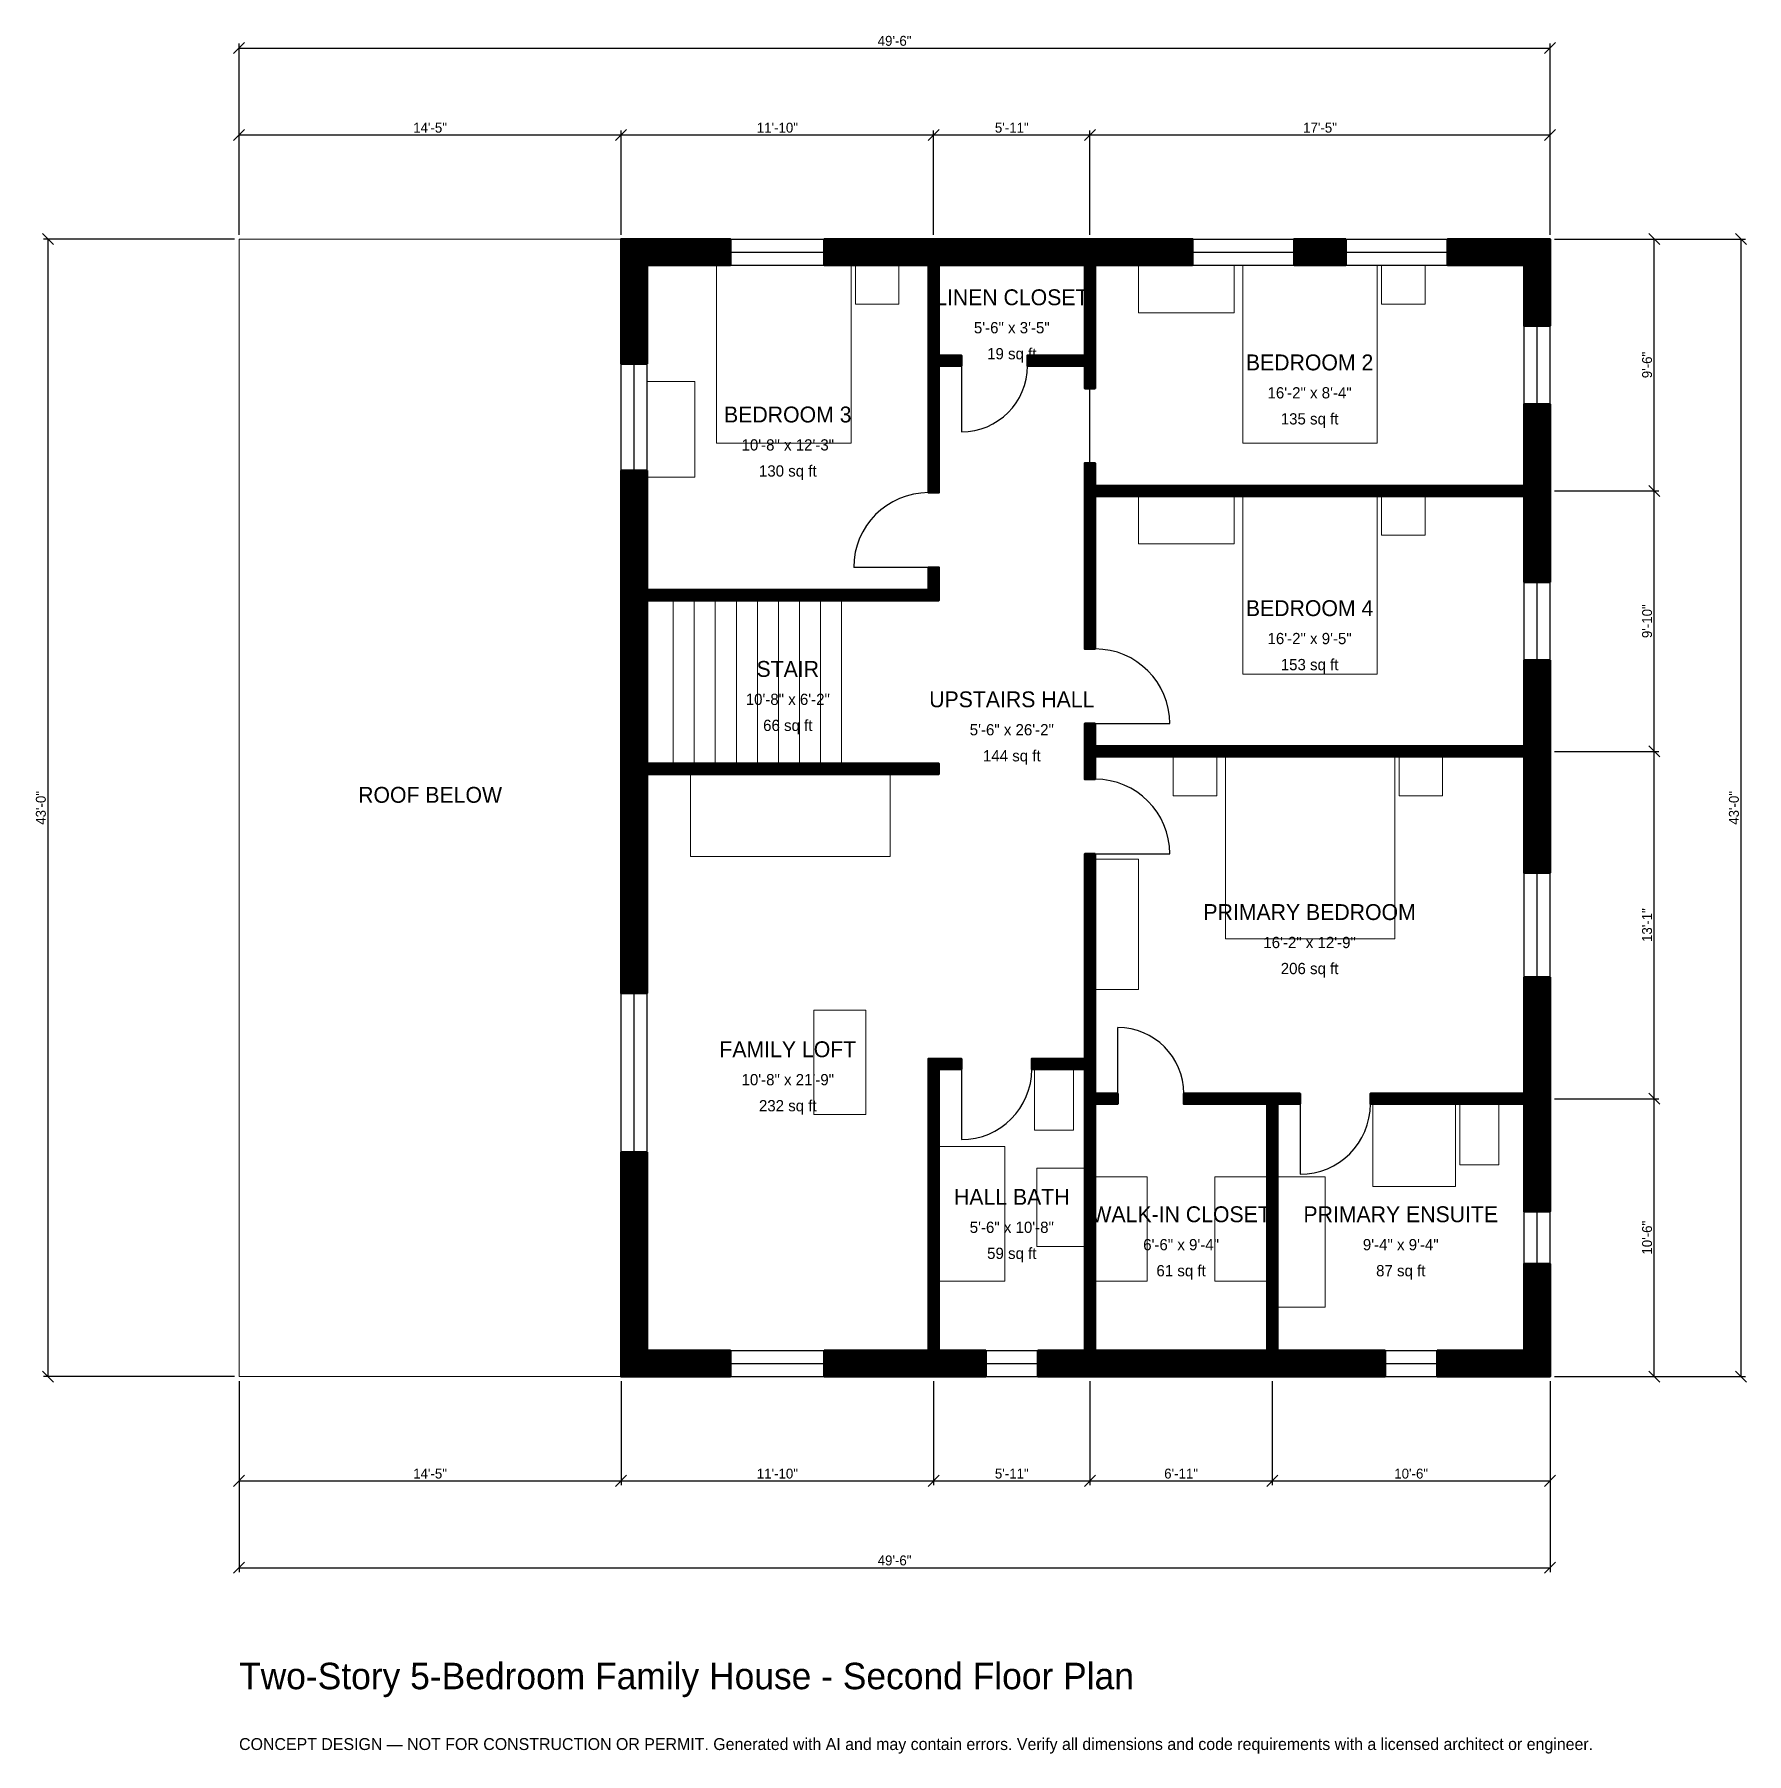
# Model space of a CAD drawing. Header units: inches. Extents: x -93 to 684, y -171 to 609.
import ezdxf
from ezdxf.enums import TextEntityAlignment as Align

# ---------------------------------------------------------------- set-up
doc = ezdxf.new("R2010")
doc.units = ezdxf.units.IN
doc.header["$MEASUREMENT"] = 0
doc.linetypes.add('DASHED', pattern=[0.6, 0.5, -0.1])
for name, color, linetype, lineweight in [('A-ANNO-DIMS', 1, 'Continuous', 13), ('A-ANNO-TEXT', 7, 'Continuous', 18), ('A-AREA-IDEN', 7, 'Continuous', 18), ('A-DOOR', 2, 'Continuous', 25), ('A-FLOR-FIXT', 9, 'Continuous', 13), ('A-FLOR-STRS', 3, 'Continuous', 18), ('A-FURN', 9, 'Continuous', 13), ('A-GLAZ', 4, 'Continuous', 25), ('A-SITE-PAVE', 8, 'Continuous', 13), ('A-WALL', 7, 'Continuous', 50), ('A-WALL-PATT', 8, 'Continuous', 13)]:
    doc.layers.add(name, color=color, linetype=linetype, lineweight=lineweight)
doc.dimstyles.new('PLAN', dxfattribs={"dimtxt": 4.5, "dimasz": 3, "dimexe": 2, "dimexo": 2, "dimgap": 1, "dimtad": 1, "dimdec": 0, "dimlunit": 4, "dimtsz": 2.5, "dimcen": 2.5, "dimclrd": 1, "dimclre": 1, "dimazin": 3, "dimtfac": 1, "dimtmove": 0, "dimatfit": 3})

msp = doc.modelspace()

# ---------------------------------------------------------------- hatches: boundary and pattern name
at = {"layer": 'A-WALL-PATT'}
h = msp.add_hatch(dxfattribs=at)
h.set_pattern_fill('ANSI31', color=8, scale=0.8)
h.paths.add_polyline_path([(312.5984, 0), (312.5984, 0), (309.0551, 0), (265.3543, 0), (265.3543, 11.811), (309.0551, 11.811), (312.5984, 11.811), (312.5984, 139.3701), (312.5984, 144.0945), (317.3228, 144.0945), (327.5591, 144.0945), (327.5591, 139.3701), (317.3228, 139.3701), (317.3228, 11.811), (320.8661, 11.811), (338.5827, 11.811), (338.5827, 0), (320.8661, 0), (317.3228, 0), (317.3228, 0), (312.5984, 0)])
h.paths.add_polyline_path([(185.0394, 0), (185.0394, 0), (173.2283, 0), (173.2283, 0), (173.2283, 0), (173.2283, 11.811), (173.2283, 11.811), (173.2283, 101.7717), (185.0394, 101.7717), (185.0394, 11.811), (222.8346, 11.811), (222.8346, 0), (185.0394, 0)])
h.paths.add_polyline_path([(173.2283, 269.685), (173.2283, 273.2283), (173.2283, 273.2283), (173.2283, 277.9528), (173.2283, 277.9528), (173.2283, 281.4961), (173.2283, 348.4252), (173.2283, 351.9685), (173.2283, 351.9685), (173.2283, 356.6929), (173.2283, 356.6929), (173.2283, 360.2362), (173.2283, 410.8268), (185.0394, 410.8268), (185.0394, 360.2362), (185.0394, 356.6929), (312.5984, 356.6929), (312.5984, 366.9291), (317.3228, 366.9291), (317.3228, 356.6929), (317.3228, 351.9685), (312.5984, 351.9685), (185.0394, 351.9685), (185.0394, 348.4252), (185.0394, 281.4961), (185.0394, 277.9528), (317.3228, 277.9528), (317.3228, 273.2283), (185.0394, 273.2283), (185.0394, 269.685), (185.0394, 173.8189), (173.2283, 173.8189), (173.2283, 269.685)])
h.paths.add_polyline_path([(173.2283, 503.937), (173.2283, 503.937), (173.2283, 515.748), (173.2283, 515.748), (173.2283, 515.7481), (185.0394, 515.7481), (185.0394, 515.748), (222.8346, 515.748), (222.8346, 503.937), (185.0394, 503.937), (185.0394, 459.252), (173.2283, 459.252), (173.2283, 503.937)])
h.paths.add_polyline_path([(309.0551, 515.748), (312.5984, 515.748), (312.5984, 515.7481), (317.3228, 515.7481), (317.3228, 515.748), (320.8661, 515.748), (379.9213, 515.748), (383.4646, 515.748), (383.4646, 515.7481), (388.189, 515.7481), (388.189, 515.748), (391.7323, 515.748), (432.3491, 515.748), (432.3491, 503.937), (391.7323, 503.937), (388.189, 503.937), (388.189, 462.9921), (388.189, 458.2677), (388.189, 448.0315), (383.4646, 448.0315), (383.4646, 458.2677), (357.4803, 458.2677), (357.4803, 462.9921), (383.4646, 462.9921), (383.4646, 503.937), (379.9213, 503.937), (320.8661, 503.937), (317.3228, 503.937), (317.3228, 462.9921), (327.5591, 462.9921), (327.5591, 458.2677), (317.3228, 458.2677), (317.3228, 400.7874), (312.5984, 400.7874), (312.5984, 458.2677), (312.5984, 462.9921), (312.5984, 503.937), (309.0551, 503.937), (265.3543, 503.937), (265.3543, 515.748), (309.0551, 515.748)])
h.paths.add_polyline_path([(501.9029, 515.748), (501.9029, 503.937), (478.4121, 503.937), (478.4121, 515.748), (501.9029, 515.748)])
h.paths.add_polyline_path([(582.6772, 515.748), (582.6772, 515.7481), (594.4882, 515.7481), (594.4882, 515.748), (594.4882, 515.748), (594.4882, 503.937), (594.4882, 503.937), (594.4882, 476.378), (582.6772, 476.378), (582.6772, 503.937), (547.9659, 503.937), (547.9659, 515.748), (582.6772, 515.748)])
h.paths.add_polyline_path([(594.4882, 407.4803), (594.4882, 403.937), (594.4882, 403.937), (594.4882, 399.2126), (594.4882, 399.2126), (594.4882, 395.6693), (594.4882, 360.2362), (582.6772, 360.2362), (582.6772, 395.6693), (582.6772, 399.2126), (388.189, 399.2126), (388.189, 329.9213), (383.4646, 329.9213), (383.4646, 399.2126), (383.4646, 403.937), (383.4646, 414.1732), (388.189, 414.1732), (388.189, 403.937), (582.6772, 403.937), (582.6772, 407.4803), (582.6772, 440.9449), (594.4882, 440.9449), (594.4882, 407.4803)])
h.paths.add_polyline_path([(594.4882, 289.3701), (594.4882, 285.8268), (594.4882, 285.8268), (594.4882, 281.1024), (594.4882, 281.1024), (594.4882, 277.5591), (594.4882, 228.3465), (582.6772, 228.3465), (582.6772, 277.5591), (582.6772, 281.1024), (388.189, 281.1024), (388.189, 270.8661), (383.4646, 270.8661), (383.4646, 281.1024), (383.4646, 285.8268), (383.4646, 296.063), (388.189, 296.063), (388.189, 285.8268), (582.6772, 285.8268), (582.6772, 289.3701), (582.6772, 324.8031), (594.4882, 324.8031), (594.4882, 289.3701)])
h.paths.add_polyline_path([(594.4882, 131.8898), (594.4882, 128.3465), (594.4882, 128.3465), (594.4882, 123.622), (594.4882, 123.622), (594.4882, 120.0787), (594.4882, 74.8031), (582.6772, 74.8031), (582.6772, 120.0787), (582.6772, 123.622), (512.9921, 123.622), (512.9921, 128.3465), (582.6772, 128.3465), (582.6772, 131.8898), (582.6772, 181.1024), (594.4882, 181.1024), (594.4882, 131.8898)])
h.paths.add_polyline_path([(594.4882, 11.811), (594.4882, 11.811), (594.4882, 0), (594.4882, 0), (594.4882, 0), (582.6772, 0), (582.6772, 0), (543.3071, 0), (543.3071, 11.811), (582.6772, 11.811), (582.6772, 51.1811), (594.4882, 51.1811), (594.4882, 11.811)])
h.paths.add_polyline_path([(474.4094, 0), (470.8661, 0), (470.8661, 0), (466.1417, 0), (466.1417, 0), (462.5984, 0), (391.7323, 0), (388.189, 0), (388.189, 0), (383.4646, 0), (383.4646, 0), (379.9213, 0), (362.2047, 0), (362.2047, 11.811), (379.9213, 11.811), (383.4646, 11.811), (383.4646, 123.622), (383.4646, 128.3465), (383.4646, 139.3701), (359.4488, 139.3701), (359.4488, 144.0945), (383.4646, 144.0945), (383.4646, 237.0079), (388.189, 237.0079), (388.189, 144.0945), (388.189, 139.3701), (388.189, 128.3465), (398.4252, 128.3465), (398.4252, 123.622), (388.189, 123.622), (388.189, 11.811), (391.7323, 11.811), (462.5984, 11.811), (466.1417, 11.811), (466.1417, 123.622), (428.3465, 123.622), (428.3465, 128.3465), (466.1417, 128.3465), (470.8661, 128.3465), (481.1024, 128.3465), (481.1024, 123.622), (470.8661, 123.622), (470.8661, 11.811), (474.4094, 11.811), (519.685, 11.811), (519.685, 0), (474.4094, 0)])

# ---------------------------------------------------------------- linework, layer by layer
at = {"layer": 'A-DOOR'}
for p, q in [((327.5591, 458.2677), (327.5591, 428.3465)), ((385.8268, 414.1732), (385.8268, 448.0315)), ((312.5984, 366.9291), (278.7402, 366.9291)), ((388.189, 296.063), (422.0472, 296.063)), ((388.189, 237.0079), (422.0472, 237.0079)), ((398.4252, 128.3465), (398.4252, 158.2677)), ((327.5591, 139.3701), (327.5591, 107.4803)), ((481.1024, 123.622), (481.1024, 91.7323))]:
    msp.add_line(p, q, dxfattribs=at)
for centre, radius, start, end in [((327.5591, 458.2677), 29.9213, 270, 360), ((312.5984, 366.9291), 33.8583, 90, 180), ((388.189, 296.063), 33.8583, 0, 90), ((388.189, 237.0079), 33.8583, 0, 90), ((398.4252, 128.3465), 29.9213, 0, 90), ((327.5591, 139.3701), 31.8898, 270, 360), ((481.1024, 123.622), 31.8898, 270, 360)]:
    msp.add_arc(centre, radius, start, end, dxfattribs=at)
at = {"layer": 'A-FLOR-FIXT'}
for points in [[(360.6299, 111.811), (378.3465, 111.811), (378.3465, 139.3701), (360.6299, 139.3701)], [(514.1732, 86.2205), (551.5748, 86.2205), (551.5748, 123.622), (514.1732, 123.622)], [(553.5433, 96.063), (571.2598, 96.063), (571.2598, 123.622), (553.5433, 123.622)], [(317.3228, 43.3071), (347.2441, 43.3071), (347.2441, 104.3307), (317.3228, 104.3307)], [(361.811, 59.0551), (383.4646, 59.0551), (383.4646, 94.4882), (361.811, 94.4882)], [(470.8661, 31.4961), (492.5197, 31.4961), (492.5197, 90.5512), (470.8661, 90.5512)]]:
    msp.add_lwpolyline(points, close=True, dxfattribs=at)
at = {"layer": 'A-FLOR-STRS'}
for p, q in [((196.8504, 277.9528), (196.8504, 351.9685)), ((206.3976, 277.9528), (206.3976, 351.9685)), ((215.9449, 277.9528), (215.9449, 351.9685)), ((225.4921, 277.9528), (225.4921, 351.9685)), ((235.0394, 277.9528), (235.0394, 351.9685)), ((244.5866, 277.9528), (244.5866, 351.9685)), ((254.1339, 277.9528), (254.1339, 351.9685)), ((263.6811, 277.9528), (263.6811, 351.9685)), ((273.2283, 277.9528), (273.2283, 351.9685))]:
    msp.add_line(p, q, dxfattribs=at)
at = {"layer": 'A-FURN'}
for points in [[(216.5354, 423.2283), (277.5591, 423.2283), (277.5591, 503.937), (216.5354, 503.937)], [(279.5276, 486.2205), (299.2126, 486.2205), (299.2126, 503.937), (279.5276, 503.937)], [(407.874, 482.2835), (451.1811, 482.2835), (451.1811, 503.937), (407.874, 503.937)], [(455.1181, 423.2283), (516.1417, 423.2283), (516.1417, 503.937), (455.1181, 503.937)], [(518.1102, 486.2205), (537.7953, 486.2205), (537.7953, 503.937), (518.1102, 503.937)], [(185.0394, 407.874), (206.6929, 407.874), (206.6929, 451.1811), (185.0394, 451.1811)], [(407.874, 377.5591), (451.1811, 377.5591), (451.1811, 399.2126), (407.874, 399.2126)], [(455.1181, 318.5039), (516.1417, 318.5039), (516.1417, 399.2126), (455.1181, 399.2126)], [(518.1102, 381.4961), (537.7953, 381.4961), (537.7953, 399.2126), (518.1102, 399.2126)], [(423.622, 263.3858), (443.3071, 263.3858), (443.3071, 281.1024), (423.622, 281.1024)], [(447.2441, 198.4252), (524.0157, 198.4252), (524.0157, 281.1024), (447.2441, 281.1024)], [(525.9843, 263.3858), (545.6693, 263.3858), (545.6693, 281.1024), (525.9843, 281.1024)], [(204.7244, 235.8268), (295.2756, 235.8268), (295.2756, 273.2283), (204.7244, 273.2283)], [(388.189, 175.5906), (407.874, 175.5906), (407.874, 234.6457), (388.189, 234.6457)], [(260.6299, 118.8976), (284.252, 118.8976), (284.252, 166.1417), (260.6299, 166.1417)], [(388.189, 43.3071), (411.811, 43.3071), (411.811, 90.5512), (388.189, 90.5512)], [(442.5197, 43.3071), (466.1417, 43.3071), (466.1417, 90.5512), (442.5197, 90.5512)]]:
    msp.add_lwpolyline(points, close=True, dxfattribs=at)
at = {"layer": 'A-GLAZ'}
for p, q in [((222.8346, 515.748), (265.3543, 515.748)), ((432.3491, 515.748), (478.4121, 515.748)), ((501.9029, 515.748), (547.9659, 515.748)), ((222.8346, 509.8425), (265.3543, 509.8425)), ((432.3491, 509.8425), (478.4121, 509.8425)), ((501.9029, 509.8425), (547.9659, 509.8425)), ((222.8346, 503.937), (265.3543, 503.937)), ((432.3491, 503.937), (478.4121, 503.937)), ((501.9029, 503.937), (547.9659, 503.937)), ((582.6772, 440.9449), (582.6772, 476.378)), ((588.5827, 440.9449), (588.5827, 476.378)), ((594.4882, 440.9449), (594.4882, 476.378)), ((173.2283, 410.8268), (173.2283, 459.252)), ((179.1339, 410.8268), (179.1339, 459.252)), ((185.0394, 410.8268), (185.0394, 459.252)), ((582.6772, 324.8031), (582.6772, 360.2362)), ((588.5827, 324.8031), (588.5827, 360.2362)), ((594.4882, 324.8031), (594.4882, 360.2362)), ((582.6772, 181.1024), (582.6772, 228.3465)), ((588.5827, 181.1024), (588.5827, 228.3465)), ((594.4882, 181.1024), (594.4882, 228.3465)), ((173.2283, 101.7717), (173.2283, 173.8189)), ((179.1339, 101.7717), (179.1339, 173.8189)), ((185.0394, 101.7717), (185.0394, 173.8189)), ((582.6772, 51.1811), (582.6772, 74.8031)), ((588.5827, 51.1811), (588.5827, 74.8031)), ((594.4882, 51.1811), (594.4882, 74.8031)), ((222.8346, 11.811), (265.3543, 11.811)), ((338.5827, 11.811), (362.2047, 11.811)), ((519.685, 11.811), (543.3071, 11.811)), ((222.8346, 5.9055), (265.3543, 5.9055)), ((222.8346, 0), (265.3543, 0)), ((338.5827, 5.9055), (362.2047, 5.9055)), ((338.5827, 0), (362.2047, 0)), ((519.685, 5.9055), (543.3071, 5.9055)), ((519.685, 0), (543.3071, 0))]:
    msp.add_line(p, q, dxfattribs=at)
at = {"layer": 'A-SITE-PAVE', "linetype": 'DASHED'}
msp.add_lwpolyline([(0, 0), (173.2283, 0), (173.2283, 515.748), (0, 515.748)], close=True, dxfattribs=at)
at = {"layer": 'A-WALL'}
for points in [[(173.2283, 503.937), (173.2283, 503.937), (173.2283, 515.748), (173.2283, 515.748), (173.2283, 515.7481), (185.0394, 515.7481), (185.0394, 515.748), (222.8346, 515.748), (222.8346, 503.937), (185.0394, 503.937), (185.0394, 459.252), (173.2283, 459.252), (173.2283, 503.937)], [(309.0551, 515.748), (312.5984, 515.748), (312.5984, 515.7481), (317.3228, 515.7481), (317.3228, 515.748), (320.8661, 515.748), (379.9213, 515.748), (383.4646, 515.748), (383.4646, 515.7481), (388.189, 515.7481), (388.189, 515.748), (391.7323, 515.748), (432.3491, 515.748), (432.3491, 503.937), (391.7323, 503.937), (388.189, 503.937), (388.189, 462.9921), (388.189, 458.2677), (388.189, 448.0315), (383.4646, 448.0315), (383.4646, 458.2677), (357.4803, 458.2677), (357.4803, 462.9921), (383.4646, 462.9921), (383.4646, 503.937), (379.9213, 503.937), (320.8661, 503.937), (317.3228, 503.937), (317.3228, 462.9921), (327.5591, 462.9921), (327.5591, 458.2677), (317.3228, 458.2677), (317.3228, 400.7874), (312.5984, 400.7874), (312.5984, 458.2677), (312.5984, 462.9921), (312.5984, 503.937), (309.0551, 503.937), (265.3543, 503.937), (265.3543, 515.748), (309.0551, 515.748)], [(501.9029, 515.748), (501.9029, 503.937), (478.4121, 503.937), (478.4121, 515.748), (501.9029, 515.748)], [(582.6772, 515.748), (582.6772, 515.7481), (594.4882, 515.7481), (594.4882, 515.748), (594.4882, 515.748), (594.4882, 503.937), (594.4882, 503.937), (594.4882, 476.378), (582.6772, 476.378), (582.6772, 503.937), (547.9659, 503.937), (547.9659, 515.748), (582.6772, 515.748)], [(594.4882, 407.4803), (594.4882, 403.937), (594.4882, 403.937), (594.4882, 399.2126), (594.4882, 399.2126), (594.4882, 395.6693), (594.4882, 360.2362), (582.6772, 360.2362), (582.6772, 395.6693), (582.6772, 399.2126), (388.189, 399.2126), (388.189, 329.9213), (383.4646, 329.9213), (383.4646, 399.2126), (383.4646, 403.937), (383.4646, 414.1732), (388.189, 414.1732), (388.189, 403.937), (582.6772, 403.937), (582.6772, 407.4803), (582.6772, 440.9449), (594.4882, 440.9449), (594.4882, 407.4803)], [(173.2283, 269.685), (173.2283, 273.2283), (173.2283, 273.2283), (173.2283, 277.9528), (173.2283, 277.9528), (173.2283, 281.4961), (173.2283, 348.4252), (173.2283, 351.9685), (173.2283, 351.9685), (173.2283, 356.6929), (173.2283, 356.6929), (173.2283, 360.2362), (173.2283, 410.8268), (185.0394, 410.8268), (185.0394, 360.2362), (185.0394, 356.6929), (312.5984, 356.6929), (312.5984, 366.9291), (317.3228, 366.9291), (317.3228, 356.6929), (317.3228, 351.9685), (312.5984, 351.9685), (185.0394, 351.9685), (185.0394, 348.4252), (185.0394, 281.4961), (185.0394, 277.9528), (317.3228, 277.9528), (317.3228, 273.2283), (185.0394, 273.2283), (185.0394, 269.685), (185.0394, 173.8189), (173.2283, 173.8189), (173.2283, 269.685)], [(594.4882, 289.3701), (594.4882, 285.8268), (594.4882, 285.8268), (594.4882, 281.1024), (594.4882, 281.1024), (594.4882, 277.5591), (594.4882, 228.3465), (582.6772, 228.3465), (582.6772, 277.5591), (582.6772, 281.1024), (388.189, 281.1024), (388.189, 270.8661), (383.4646, 270.8661), (383.4646, 281.1024), (383.4646, 285.8268), (383.4646, 296.063), (388.189, 296.063), (388.189, 285.8268), (582.6772, 285.8268), (582.6772, 289.3701), (582.6772, 324.8031), (594.4882, 324.8031), (594.4882, 289.3701)], [(474.4094, 0), (470.8661, 0), (470.8661, 0), (466.1417, 0), (466.1417, 0), (462.5984, 0), (391.7323, 0), (388.189, 0), (388.189, 0), (383.4646, 0), (383.4646, 0), (379.9213, 0), (362.2047, 0), (362.2047, 11.811), (379.9213, 11.811), (383.4646, 11.811), (383.4646, 123.622), (383.4646, 128.3465), (383.4646, 139.3701), (359.4488, 139.3701), (359.4488, 144.0945), (383.4646, 144.0945), (383.4646, 237.0079), (388.189, 237.0079), (388.189, 144.0945), (388.189, 139.3701), (388.189, 128.3465), (398.4252, 128.3465), (398.4252, 123.622), (388.189, 123.622), (388.189, 11.811), (391.7323, 11.811), (462.5984, 11.811), (466.1417, 11.811), (466.1417, 123.622), (428.3465, 123.622), (428.3465, 128.3465), (466.1417, 128.3465), (470.8661, 128.3465), (481.1024, 128.3465), (481.1024, 123.622), (470.8661, 123.622), (470.8661, 11.811), (474.4094, 11.811), (519.685, 11.811), (519.685, 0), (474.4094, 0)], [(594.4882, 131.8898), (594.4882, 128.3465), (594.4882, 128.3465), (594.4882, 123.622), (594.4882, 123.622), (594.4882, 120.0787), (594.4882, 74.8031), (582.6772, 74.8031), (582.6772, 120.0787), (582.6772, 123.622), (512.9921, 123.622), (512.9921, 128.3465), (582.6772, 128.3465), (582.6772, 131.8898), (582.6772, 181.1024), (594.4882, 181.1024), (594.4882, 131.8898)], [(312.5984, 0), (312.5984, 0), (309.0551, 0), (265.3543, 0), (265.3543, 11.811), (309.0551, 11.811), (312.5984, 11.811), (312.5984, 139.3701), (312.5984, 144.0945), (317.3228, 144.0945), (327.5591, 144.0945), (327.5591, 139.3701), (317.3228, 139.3701), (317.3228, 11.811), (320.8661, 11.811), (338.5827, 11.811), (338.5827, 0), (320.8661, 0), (317.3228, 0), (317.3228, 0), (312.5984, 0)], [(185.0394, 0), (185.0394, 0), (173.2283, 0), (173.2283, 0), (173.2283, 0), (173.2283, 11.811), (173.2283, 11.811), (173.2283, 101.7717), (185.0394, 101.7717), (185.0394, 11.811), (222.8346, 11.811), (222.8346, 0), (185.0394, 0)], [(594.4882, 11.811), (594.4882, 11.811), (594.4882, 0), (594.4882, 0), (594.4882, 0), (582.6772, 0), (582.6772, 0), (543.3071, 0), (543.3071, 11.811), (582.6772, 11.811), (582.6772, 51.1811), (594.4882, 51.1811), (594.4882, 11.811)]]:
    msp.add_lwpolyline(points, close=True, dxfattribs=at)

# ---------------------------------------------------------------- texts
at = {"layer": 'A-ANNO-TEXT'}
for s, height, p in [('Two-Story 5-Bedroom Family House - Second Floor Plan', 12, (0, -141.7323)), ('CONCEPT DESIGN — NOT FOR CONSTRUCTION OR PERMIT. Generated with AI and may contain errors. Verify all dimensions and code requirements with a licensed architect or engineer.', 5.4, (0, -169.2913))]:
    msp.add_text(s, height=height, dxfattribs=at).set_placement(p)
at = {"layer": 'A-AREA-IDEN'}
for s, height, p in [('LINEN CLOSET', 7.2, (350.3937, 489.3701)), ('5\'-6" x 3\'-5"', 5.1, (350.3937, 475.5906)), ('19 sq ft', 5.1, (350.3937, 463.7795)), ('BEDROOM 2', 7.2, (485.4331, 459.8425)), ('16\'-2" x 8\'-4"', 5.1, (485.4331, 446.063)), ('BEDROOM 3', 7.2, (248.8189, 436.2205)), ('135 sq ft', 5.1, (485.4331, 434.252)), ('10\'-8" x 12\'-3"', 5.1, (248.8189, 422.4409)), ('130 sq ft', 5.1, (248.8189, 410.6299)), ('BEDROOM 4', 7.2, (485.4331, 348.4252)), ('16\'-2" x 9\'-5"', 5.1, (485.4331, 334.6457)), ('STAIR', 7.2, (248.8189, 320.8661)), ('153 sq ft', 5.1, (485.4331, 322.8346)), ('10\'-8" x 6\'-2"', 5.1, (248.8189, 307.0866)), ('UPSTAIRS HALL', 7.2, (350.3937, 307.0866)), ('66 sq ft', 5.1, (248.8189, 295.2756)), ('5\'-6" x 26\'-2"', 5.1, (350.3937, 293.3071)), ('144 sq ft', 5.1, (350.3937, 281.4961)), ('ROOF BELOW', 7.2, (86.6142, 263.7795)), ('PRIMARY BEDROOM', 7.2, (485.4331, 210.6299)), ('16\'-2" x 12\'-9"', 5.1, (485.4331, 196.8504)), ('206 sq ft', 5.1, (485.4331, 185.0394)), ('FAMILY LOFT', 7.2, (248.8189, 148.4252)), ('10\'-8" x 21\'-9"', 5.1, (248.8189, 134.6457)), ('232 sq ft', 5.1, (248.8189, 122.8346)), ('HALL BATH', 7.2, (350.3937, 81.4961)), ('5\'-6" x 10\'-8"', 5.1, (350.3937, 67.7165)), ('WALK-IN CLOSET', 7.2, (427.1654, 73.622)), ('PRIMARY ENSUITE', 7.2, (526.7717, 73.622)), ('6\'-6" x 9\'-4"', 5.1, (427.1654, 59.8425)), ('9\'-4" x 9\'-4"', 5.1, (526.7717, 59.8425)), ('59 sq ft', 5.1, (350.3937, 55.9055)), ('61 sq ft', 5.1, (427.1654, 48.0315)), ('87 sq ft', 5.1, (526.7717, 48.0315))]:
    msp.add_text(s, height=height, dxfattribs=at).set_placement(p, align=Align.MIDDLE_CENTER)

# ---------------------------------------------------------------- dimensions: what is measured, and where the dimension line sits
at = {"layer": 'A-ANNO-DIMS'}
for base, p1, p2, text in [((0, 602.3622), (0, 515.748), (594.4882, 515.748), '49\'-6"'), ((0, 562.9921), (0, 515.748), (173.2283, 515.748), '14\'-5"'), ((173.2283, 562.9921), (173.2283, 515.748), (314.9606, 515.748), '11\'-10"'), ((314.9606, 562.9921), (314.9606, 515.748), (385.8268, 515.748), '5\'-11"'), ((385.8268, 562.9921), (385.8268, 515.748), (594.4882, 515.748), '17\'-5"'), ((0, -47.2441), (0, 0), (173.2283, 0), '14\'-5"'), ((0, -86.6142), (0, 0), (594.4882, 0), '49\'-6"'), ((173.2283, -47.2441), (173.2283, 0), (314.9606, 0), '11\'-10"'), ((314.9606, -47.2441), (314.9606, 0), (385.8268, 0), '5\'-11"'), ((385.8268, -47.2441), (385.8268, 0), (468.5039, 0), '6\'-11"'), ((468.5039, -47.2441), (468.5039, 0), (594.4882, 0), '10\'-6"')]:
    msp.add_linear_dim(base=base, p1=p1, p2=p2, text=text, dimstyle='PLAN', dxfattribs=at).render()
for base, p1, p2, text in [((-86.6142, 0), (0, 0), (0, 515.748), '43\'-0"'), ((641.7323, 401.5748), (594.4882, 401.5748), (594.4882, 515.748), '9\'-6"'), ((681.1024, 0), (594.4882, 0), (594.4882, 515.748), '43\'-0"'), ((641.7323, 283.4646), (594.4882, 283.4646), (594.4882, 401.5748), '9\'-10"'), ((641.7323, 125.9843), (594.4882, 125.9843), (594.4882, 283.4646), '13\'-1"'), ((641.7323, 0), (594.4882, 0), (594.4882, 125.9843), '10\'-6"')]:
    msp.add_linear_dim(base=base, p1=p1, p2=p2, angle=90, text=text, dimstyle='PLAN', dxfattribs=at).render()

doc.saveas('drawing.dxf')
